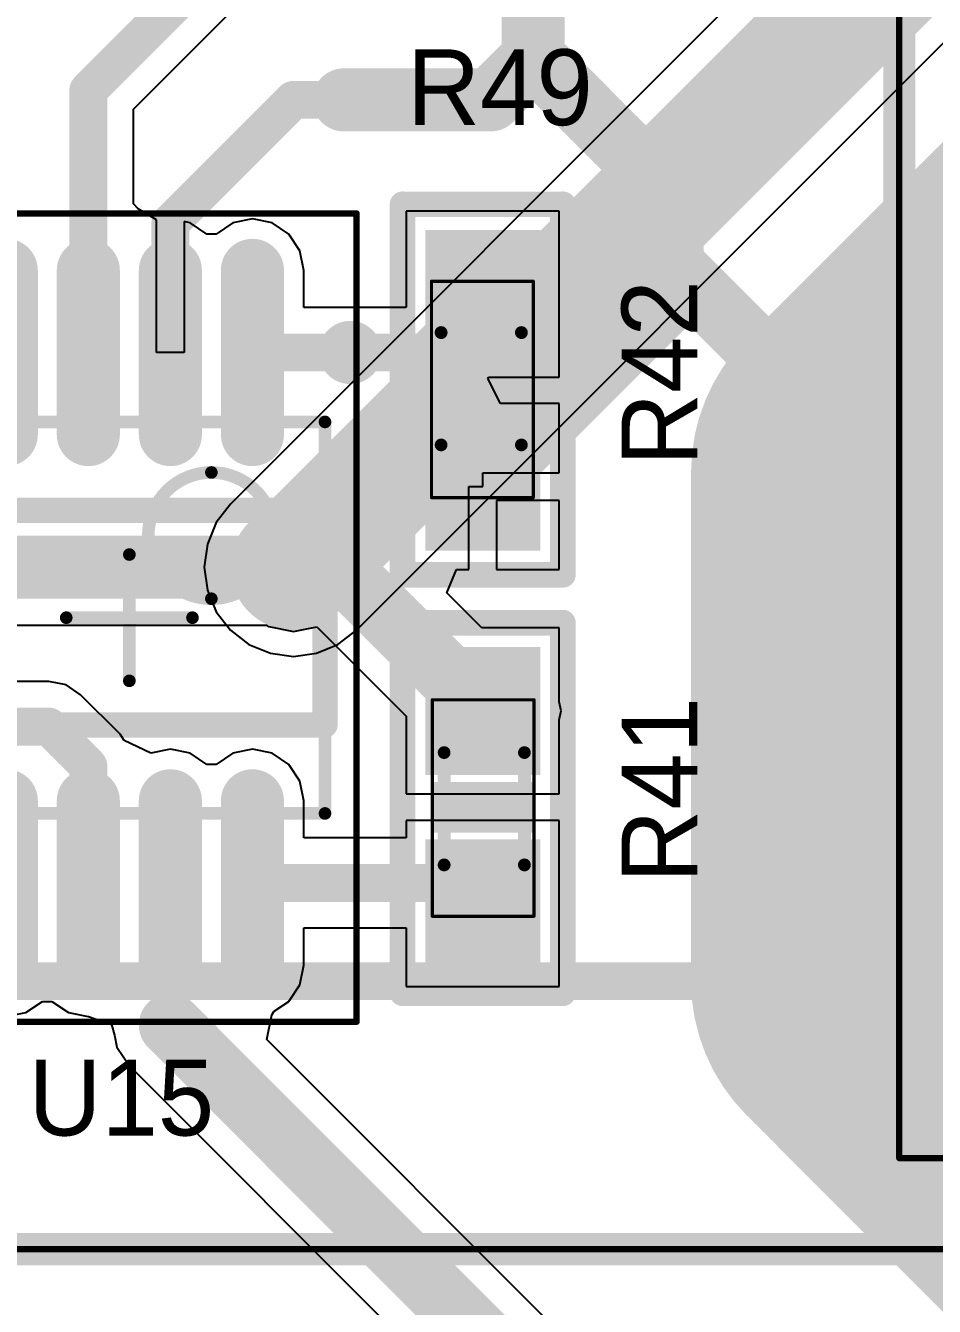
# Model space of a CAD drawing. Header units: millimetres. Extents: x 59 to 152, y 30 to 146.
# Drawn here: x 80.68 to 87.88, y 80.95 to 91.09 of the extents above; entities that cross this region are included whole.
import ezdxf

# ---------------------------------------------------------------- set-up
doc = ezdxf.new("R2010")
doc.units = ezdxf.units.MM
for name, color, linetype in [('BottomLayer', 5, 'Continuous'), ('BottomSolder', 6, 'Continuous'), ('Mechanical1', 6, 'Continuous'), ('Mechanical13', 56, 'Continuous'), ('Mechanical15', 56, 'Continuous'), ('Mechanical16', 56, 'Continuous'), ('Mechanical2', 216, 'Continuous'), ('Mechanical6', 56, 'Continuous'), ('MultiLayer', 9, 'Continuous'), ('TopLayer', 1, 'Continuous'), ('TopOverlay', 2, 'Continuous'), ('TopPaste', 8, 'Continuous'), ('TopSolder', 216, 'Continuous'), ('ViaHoleLayer', 16, 'Continuous')]:
    doc.layers.add(name, color=color, linetype=linetype)

# ---------------------------------------------------------------- blocks, each defined once
blk = doc.blocks.new('DCDC_1_1_237')
at = {"layer": 'Mechanical1', "const_width": 0.05}
blk.add_lwpolyline([(12.7, 12.7), (12.7, -12.7)], dxfattribs=at)
at = {"layer": 'Mechanical15', "const_width": 0.05}
blk.add_lwpolyline([(12.7, 12.7), (12.7, -12.7)], dxfattribs=at)
at = {"layer": 'Mechanical2', "const_width": 0.05}
blk.add_lwpolyline([(12.7, 12.7), (12.7, -12.7)], dxfattribs=at)
at = {"layer": 'TopOverlay', "const_width": 0.254}
blk.add_lwpolyline([(12.7, 12.7), (12.7, -12.7)], dxfattribs=at)
blk = doc.blocks.new('S______RTE24024_241')
at = {"layer": 'Mechanical1', "const_width": 0.05}
for points in [[(15.2, -6.25), (15.2, 6.25)], [(15.2, -6.25), (-15.2, -6.25)]]:
    blk.add_lwpolyline(points, dxfattribs=at)
at = {"layer": 'Mechanical1', "const_width": 0.025}
blk.add_lwpolyline([(15.188, -6.25, 1), (15.212, -6.25, 1)], format="xyb", close=True, dxfattribs=at)
blk.add_lwpolyline([(15.188, -6.25, 1), (15.212, -6.25, 1)], format="xyb", close=True, dxfattribs=at)
at = {"layer": 'Mechanical15', "const_width": 0.05}
for points in [[(15.2, -6.25), (15.2, 6.25)], [(15.2, -6.25), (-15.2, -6.25)]]:
    blk.add_lwpolyline(points, dxfattribs=at)
at = {"layer": 'Mechanical15', "const_width": 0.025}
blk.add_lwpolyline([(15.188, -6.25, 1), (15.212, -6.25, 1)], format="xyb", close=True, dxfattribs=at)
blk.add_lwpolyline([(15.188, -6.25, 1), (15.212, -6.25, 1)], format="xyb", close=True, dxfattribs=at)
at = {"layer": 'Mechanical2', "const_width": 0.05}
for points in [[(15.2, -6.25), (15.2, 6.25)], [(15.2, -6.25), (-15.2, -6.25)]]:
    blk.add_lwpolyline(points, dxfattribs=at)
at = {"layer": 'Mechanical2', "const_width": 0.025}
blk.add_lwpolyline([(15.188, -6.25, 1), (15.212, -6.25, 1)], format="xyb", close=True, dxfattribs=at)
blk.add_lwpolyline([(15.188, -6.25, 1), (15.212, -6.25, 1)], format="xyb", close=True, dxfattribs=at)
at = {"layer": 'TopOverlay', "const_width": 0.254}
for points in [[(15.2, -6.25), (15.2, 6.25)], [(15.2, -6.25), (-15.2, -6.25)]]:
    blk.add_lwpolyline(points, dxfattribs=at)
at = {"layer": 'TopOverlay', "const_width": 0.127}
blk.add_lwpolyline([(15.137, -6.25, 1), (15.264, -6.25, 1)], format="xyb", close=True, dxfattribs=at)
blk.add_lwpolyline([(15.137, -6.25, 1), (15.264, -6.25, 1)], format="xyb", close=True, dxfattribs=at)
blk = doc.blocks.new('R0603_292')
at = {"layer": 'Mechanical16'}
for points, const_width in [([(-0.85, -0.4), (-0.85, 0.406)], 0.0254), ([(0.864, 0.406), (-0.85, 0.406)], 0.0254), ([(0.864, -0.4), (0.864, 0.406)], 0.0254), ([(0.457, 0.33), (-0.432, 0.33)], 0.102), ([(0.457, -0.306), (-0.432, -0.306)], 0.102), ([(0.864, -0.4), (-0.85, -0.4)], 0.0254)]:
    blk.add_lwpolyline(points, dxfattribs=dict(at, const_width=const_width))
for points, const_width in [([(-0.856, 0.406, 1), (-0.844, 0.406, 1)], 0.0127), ([(-0.856, 0.406, 1), (-0.844, 0.406, 1)], 0.0127), ([(0.857, 0.406, 1), (0.87, 0.406, 1)], 0.0127), ([(0.857, 0.406, 1), (0.87, 0.406, 1)], 0.0127), ([(-0.457, 0.33, 1), (-0.407, 0.33, 1)], 0.0508), ([(0.432, 0.33, 1), (0.483, 0.33, 1)], 0.0508), ([(-0.457, -0.306, 1), (-0.407, -0.306, 1)], 0.0508), ([(0.432, -0.306, 1), (0.483, -0.306, 1)], 0.0508), ([(-0.856, -0.4, 1), (-0.844, -0.4, 1)], 0.0127), ([(-0.856, -0.4, 1), (-0.844, -0.4, 1)], 0.0127), ([(0.857, -0.4, 1), (0.87, -0.4, 1)], 0.0127), ([(0.857, -0.4, 1), (0.87, -0.4, 1)], 0.0127)]:
    blk.add_lwpolyline(points, format="xyb", close=True, dxfattribs=dict(at, const_width=const_width))
for points in [[(-0.838, -0.399), (-0.432, -0.399), (-0.838, 0.408), (-0.432, 0.408)], [(0.432, -0.399), (0.838, -0.399), (0.432, 0.408), (0.838, 0.408)]]:
    blk.add_solid(points, dxfattribs=at)
at = {"layer": 'Mechanical6'}
blk.add_solid([(-0.2, -0.4), (0.203, -0.4), (-0.2, 0.406), (0.203, 0.406)], dxfattribs=at)
at = {"layer": 'TopLayer'}
for points in [[(-1.219, -0.406), (-0.305, -0.406), (-1.219, 0.406), (-0.305, 0.406)], [(0.305, -0.406), (1.219, -0.406), (0.305, 0.406), (1.219, 0.406)]]:
    blk.add_solid(points, dxfattribs=at)
at = {"layer": 'TopOverlay', "const_width": 0.203}
for points in [[(-1.46, -0.635), (-1.46, 0.635)], [(1.473, 0.635), (-1.46, 0.635)], [(1.473, -0.635), (1.473, 0.635)], [(1.473, -0.635), (-1.46, -0.635)]]:
    blk.add_lwpolyline(points, dxfattribs=at)
at = {"layer": 'TopOverlay', "const_width": 0.102}
for points in [[(-1.511, 0.635, 1), (-1.41, 0.635, 1)], [(-1.511, 0.635, 1), (-1.41, 0.635, 1)], [(1.422, 0.635, 1), (1.524, 0.635, 1)], [(1.422, 0.635, 1), (1.524, 0.635, 1)], [(-1.511, -0.635, 1), (-1.41, -0.635, 1)], [(-1.511, -0.635, 1), (-1.41, -0.635, 1)], [(1.422, -0.635, 1), (1.524, -0.635, 1)], [(1.422, -0.635, 1), (1.524, -0.635, 1)]]:
    blk.add_lwpolyline(points, format="xyb", close=True, dxfattribs=at)
at = {"layer": 'TopPaste'}
for points in [[(-1.219, -0.406), (-0.305, -0.406), (-1.219, 0.406), (-0.305, 0.406)], [(0.305, -0.406), (1.219, -0.406), (0.305, 0.406), (1.219, 0.406)]]:
    blk.add_solid(points, dxfattribs=at)
at = {"layer": 'TopSolder'}
for points in [[(-1.269, -0.456), (-0.255, -0.456), (-1.269, 0.456), (-0.255, 0.456)], [(0.255, -0.456), (1.269, -0.456), (0.255, 0.456), (1.269, 0.456)]]:
    blk.add_solid(points, dxfattribs=at)
blk = doc.blocks.new('R0603_293')
at = {"layer": 'Mechanical16'}
for points, const_width in [([(-0.85, 0.406), (-0.85, -0.4)], 0.0254), ([(-0.85, 0.406), (0.864, 0.406)], 0.0254), ([(0.864, 0.406), (0.864, -0.4)], 0.0254), ([(-0.432, 0.33), (0.457, 0.33)], 0.102), ([(-0.432, -0.306), (0.457, -0.306)], 0.102), ([(-0.85, -0.4), (0.864, -0.4)], 0.0254)]:
    blk.add_lwpolyline(points, dxfattribs=dict(at, const_width=const_width))
for points, const_width in [([(-0.856, 0.406, 1), (-0.844, 0.406, 1)], 0.0127), ([(-0.856, 0.406, 1), (-0.844, 0.406, 1)], 0.0127), ([(0.857, 0.406, 1), (0.87, 0.406, 1)], 0.0127), ([(0.857, 0.406, 1), (0.87, 0.406, 1)], 0.0127), ([(-0.457, 0.33, 1), (-0.407, 0.33, 1)], 0.0508), ([(0.432, 0.33, 1), (0.483, 0.33, 1)], 0.0508), ([(-0.457, -0.306, 1), (-0.407, -0.306, 1)], 0.0508), ([(0.432, -0.306, 1), (0.483, -0.306, 1)], 0.0508), ([(-0.856, -0.4, 1), (-0.844, -0.4, 1)], 0.0127), ([(-0.856, -0.4, 1), (-0.844, -0.4, 1)], 0.0127), ([(0.857, -0.4, 1), (0.87, -0.4, 1)], 0.0127), ([(0.857, -0.4, 1), (0.87, -0.4, 1)], 0.0127)]:
    blk.add_lwpolyline(points, format="xyb", close=True, dxfattribs=dict(at, const_width=const_width))
for points in [[(-0.838, -0.4), (-0.432, -0.4), (-0.838, 0.406), (-0.432, 0.406)], [(0.432, -0.4), (0.838, -0.4), (0.432, 0.406), (0.838, 0.406)]]:
    blk.add_solid(points, dxfattribs=at)
at = {"layer": 'Mechanical6'}
blk.add_solid([(-0.2, -0.4), (0.203, -0.4), (-0.2, 0.406), (0.203, 0.406)], dxfattribs=at)
at = {"layer": 'TopLayer'}
for points in [[(-1.219, -0.406), (-0.305, -0.406), (-1.219, 0.406), (-0.305, 0.406)], [(0.305, -0.406), (1.219, -0.406), (0.305, 0.406), (1.219, 0.406)]]:
    blk.add_solid(points, dxfattribs=at)
at = {"layer": 'TopOverlay', "const_width": 0.203}
for points in [[(-1.46, 0.635), (-1.46, -0.635)], [(-1.46, 0.635), (1.473, 0.635)], [(1.473, 0.635), (1.473, -0.635)], [(-1.46, -0.635), (1.473, -0.635)]]:
    blk.add_lwpolyline(points, dxfattribs=at)
at = {"layer": 'TopOverlay', "const_width": 0.102}
for points in [[(-1.511, 0.635, 1), (-1.41, 0.635, 1)], [(-1.511, 0.635, 1), (-1.41, 0.635, 1)], [(1.422, 0.635, 1), (1.524, 0.635, 1)], [(1.422, 0.635, 1), (1.524, 0.635, 1)], [(-1.511, -0.635, 1), (-1.41, -0.635, 1)], [(-1.511, -0.635, 1), (-1.41, -0.635, 1)], [(1.422, -0.635, 1), (1.524, -0.635, 1)], [(1.422, -0.635, 1), (1.524, -0.635, 1)]]:
    blk.add_lwpolyline(points, format="xyb", close=True, dxfattribs=at)
at = {"layer": 'TopPaste'}
for points in [[(-1.219, -0.406), (-0.305, -0.406), (-1.219, 0.406), (-0.305, 0.406)], [(0.305, -0.406), (1.219, -0.406), (0.305, 0.406), (1.219, 0.406)]]:
    blk.add_solid(points, dxfattribs=at)
at = {"layer": 'TopSolder'}
for points in [[(-1.269, -0.456), (-0.255, -0.456), (-1.269, 0.456), (-0.255, 0.456)], [(0.255, -0.456), (1.269, -0.456), (0.255, 0.456), (1.269, 0.456)]]:
    blk.add_solid(points, dxfattribs=at)
blk = doc.blocks.new('MAXM_U8_1_N_316')
at = {"layer": 'Mechanical13', "const_width": 0.1}
for points in [[(-1.55, -1.55), (-1.55, 1.55)], [(1.55, 1.55), (-1.55, 1.55)], [(1.55, -1.55), (1.55, 1.55)], [(1.55, -1.55), (-1.55, -1.55)]]:
    blk.add_lwpolyline(points, dxfattribs=at)
at = {"layer": 'Mechanical13'}
for points, const_width in [([(-1.575, 1.55, 1), (-1.525, 1.55, 1)], 0.05), ([(-1.575, 1.55, 1), (-1.525, 1.55, 1)], 0.05), ([(1.525, 1.55, 1), (1.575, 1.55, 1)], 0.05), ([(1.525, 1.55, 1), (1.575, 1.55, 1)], 0.05), ([(-0.15, 0.65, 1), (-1.15, 0.65, 1)], 0.1), ([(-1.175, 0.65, 1), (-1.125, 0.65, 1)], 0.05), ([(-0.175, 0.65, 1), (-0.125, 0.65, 1)], 0.05), ([(-1.575, -1.55, 1), (-1.525, -1.55, 1)], 0.05), ([(-1.575, -1.55, 1), (-1.525, -1.55, 1)], 0.05), ([(1.525, -1.55, 1), (1.575, -1.55, 1)], 0.05), ([(1.525, -1.55, 1), (1.575, -1.55, 1)], 0.05)]:
    blk.add_lwpolyline(points, format="xyb", close=True, dxfattribs=dict(at, const_width=const_width))
at = {"layer": 'Mechanical15'}
for points, const_width in [([(-3.2, -1.8), (-3.2, 1.8)], 0.05), ([(3.2, 1.8), (-3.2, 1.8)], 0.05), ([(3.2, -1.8), (3.2, 1.8)], 0.05), ([(0, -0.5), (0, 0.5)], 0.1), ([(0.5, 0), (-0.5, 0)], 0.1), ([(3.2, -1.8), (-3.2, -1.8)], 0.05)]:
    blk.add_lwpolyline(points, dxfattribs=dict(at, const_width=const_width))
for points, const_width in [([(-3.213, 1.8, 1), (-3.188, 1.8, 1)], 0.025), ([(-3.213, 1.8, 1), (-3.188, 1.8, 1)], 0.025), ([(3.187, 1.8, 1), (3.212, 1.8, 1)], 0.025), ([(3.187, 1.8, 1), (3.212, 1.8, 1)], 0.025), ([(-0.025, 0.5, 1), (0.025, 0.5, 1)], 0.05), ([(-0.525, 0, 1), (-0.475, 0, 1)], 0.05), ([(0.475, 0, 1), (0.525, 0, 1)], 0.05), ([(-0.025, -0.5, 1), (0.025, -0.5, 1)], 0.05), ([(-3.213, -1.8, 1), (-3.188, -1.8, 1)], 0.025), ([(-3.213, -1.8, 1), (-3.188, -1.8, 1)], 0.025), ([(3.187, -1.8, 1), (3.212, -1.8, 1)], 0.025), ([(3.187, -1.8, 1), (3.212, -1.8, 1)], 0.025)]:
    blk.add_lwpolyline(points, format="xyb", close=True, dxfattribs=dict(at, const_width=const_width))
at = {"layer": 'TopLayer', "const_width": 0.4}
for points in [[(-2.75, 0.975), (-1.45, 0.975)], [(1.45, 0.975), (2.75, 0.975)], [(-2.75, 0.325), (-1.45, 0.325)], [(1.45, 0.325), (2.75, 0.325)], [(-2.75, -0.325), (-1.45, -0.325)], [(1.45, -0.325), (2.75, -0.325)], [(-2.75, -0.975), (-1.45, -0.975)], [(1.45, -0.975), (2.75, -0.975)]]:
    blk.add_lwpolyline(points, dxfattribs=at)
at = {"layer": 'TopLayer', "const_width": 0.2}
for points in [[(-2.85, 0.975, 1), (-2.65, 0.975, 1)], [(-1.55, 0.975, 1), (-1.35, 0.975, 1)], [(1.35, 0.975, 1), (1.55, 0.975, 1)], [(2.65, 0.975, 1), (2.85, 0.975, 1)], [(-2.85, 0.325, 1), (-2.65, 0.325, 1)], [(-1.55, 0.325, 1), (-1.35, 0.325, 1)], [(1.35, 0.325, 1), (1.55, 0.325, 1)], [(2.65, 0.325, 1), (2.85, 0.325, 1)], [(-2.85, -0.325, 1), (-2.65, -0.325, 1)], [(-1.55, -0.325, 1), (-1.35, -0.325, 1)], [(1.35, -0.325, 1), (1.55, -0.325, 1)], [(2.65, -0.325, 1), (2.85, -0.325, 1)], [(-2.85, -0.975, 1), (-2.65, -0.975, 1)], [(-1.55, -0.975, 1), (-1.35, -0.975, 1)], [(1.35, -0.975, 1), (1.55, -0.975, 1)], [(2.65, -0.975, 1), (2.85, -0.975, 1)]]:
    blk.add_lwpolyline(points, format="xyb", close=True, dxfattribs=at)
at = {"layer": 'TopOverlay'}
for points, const_width in [([(-1.975, 1.75, 1), (-2.225, 1.75, 1)], 0.25), ([(-2.288, 1.75, 1), (-2.163, 1.75, 1)], 0.125), ([(-2.037, 1.75, 1), (-1.913, 1.75, 1)], 0.125), ([(-0.9, 1.55, 1), (-0.8, 1.55, 1)], 0.1), ([(-0.9, 1.55, 1), (-0.8, 1.55, 1)], 0.1), ([(0.8, 1.55, 1), (0.9, 1.55, 1)], 0.1), ([(0.8, 1.55, 1), (0.9, 1.55, 1)], 0.1), ([(-0.9, -1.55, 1), (-0.8, -1.55, 1)], 0.1), ([(-0.9, -1.55, 1), (-0.8, -1.55, 1)], 0.1), ([(0.8, -1.55, 1), (0.9, -1.55, 1)], 0.1), ([(0.8, -1.55, 1), (0.9, -1.55, 1)], 0.1)]:
    blk.add_lwpolyline(points, format="xyb", close=True, dxfattribs=dict(at, const_width=const_width))
at = {"layer": 'TopOverlay', "const_width": 0.2}
for points in [[(-0.85, -1.55), (-0.85, 1.55)], [(0.85, 1.55), (-0.85, 1.55)], [(0.85, -1.55), (0.85, 1.55)], [(0.85, -1.55), (-0.85, -1.55)]]:
    blk.add_lwpolyline(points, dxfattribs=at)
at = {"layer": 'TopPaste', "const_width": 0.4}
for points in [[(-2.75, 0.975), (-1.45, 0.975)], [(1.45, 0.975), (2.75, 0.975)], [(-2.75, 0.325), (-1.45, 0.325)], [(1.45, 0.325), (2.75, 0.325)], [(-2.75, -0.325), (-1.45, -0.325)], [(1.45, -0.325), (2.75, -0.325)], [(-2.75, -0.975), (-1.45, -0.975)], [(1.45, -0.975), (2.75, -0.975)]]:
    blk.add_lwpolyline(points, dxfattribs=at)
at = {"layer": 'TopPaste', "const_width": 0.2}
for points in [[(-2.85, 0.975, 1), (-2.65, 0.975, 1)], [(-1.55, 0.975, 1), (-1.35, 0.975, 1)], [(1.35, 0.975, 1), (1.55, 0.975, 1)], [(2.65, 0.975, 1), (2.85, 0.975, 1)], [(-2.85, 0.325, 1), (-2.65, 0.325, 1)], [(-1.55, 0.325, 1), (-1.35, 0.325, 1)], [(1.35, 0.325, 1), (1.55, 0.325, 1)], [(2.65, 0.325, 1), (2.85, 0.325, 1)], [(-2.85, -0.325, 1), (-2.65, -0.325, 1)], [(-1.55, -0.325, 1), (-1.35, -0.325, 1)], [(1.35, -0.325, 1), (1.55, -0.325, 1)], [(2.65, -0.325, 1), (2.85, -0.325, 1)], [(-2.85, -0.975, 1), (-2.65, -0.975, 1)], [(-1.55, -0.975, 1), (-1.35, -0.975, 1)], [(1.35, -0.975, 1), (1.55, -0.975, 1)], [(2.65, -0.975, 1), (2.85, -0.975, 1)]]:
    blk.add_lwpolyline(points, format="xyb", close=True, dxfattribs=at)
at = {"layer": 'TopSolder', "const_width": 0.5}
for points in [[(-2.75, 0.975), (-1.45, 0.975)], [(1.45, 0.975), (2.75, 0.975)], [(-2.75, 0.325), (-1.45, 0.325)], [(1.45, 0.325), (2.75, 0.325)], [(-2.75, -0.325), (-1.45, -0.325)], [(1.45, -0.325), (2.75, -0.325)], [(-2.75, -0.975), (-1.45, -0.975)], [(1.45, -0.975), (2.75, -0.975)]]:
    blk.add_lwpolyline(points, dxfattribs=at)
at = {"layer": 'TopSolder', "const_width": 0.25}
for points in [[(-2.875, 0.975, 1), (-2.625, 0.975, 1)], [(-1.575, 0.975, 1), (-1.325, 0.975, 1)], [(1.325, 0.975, 1), (1.575, 0.975, 1)], [(2.625, 0.975, 1), (2.875, 0.975, 1)], [(-2.875, 0.325, 1), (-2.625, 0.325, 1)], [(-1.575, 0.325, 1), (-1.325, 0.325, 1)], [(1.325, 0.325, 1), (1.575, 0.325, 1)], [(2.625, 0.325, 1), (2.875, 0.325, 1)], [(-2.875, -0.325, 1), (-2.625, -0.325, 1)], [(-1.575, -0.325, 1), (-1.325, -0.325, 1)], [(1.325, -0.325, 1), (1.575, -0.325, 1)], [(2.625, -0.325, 1), (2.875, -0.325, 1)], [(-2.875, -0.975, 1), (-2.625, -0.975, 1)], [(-1.575, -0.975, 1), (-1.325, -0.975, 1)], [(1.325, -0.975, 1), (1.575, -0.975, 1)], [(2.625, -0.975, 1), (2.875, -0.975, 1)]]:
    blk.add_lwpolyline(points, format="xyb", close=True, dxfattribs=at)

msp = doc.modelspace()

# ---------------------------------------------------------------- linework, layer by layer
at = {"layer": 'BottomLayer'}
for p, q in [((88.001, 92.999), (82.301, 87.299)), ((83.299, 86.301), (88.792, 91.794)), ((82.301, 87.299), (82.189, 87.153)), ((82.189, 87.153), (82.118, 86.983)), ((82.118, 86.983), (82.094, 86.8)), ((82.094, 86.8), (82.118, 86.617)), ((82.118, 86.617), (82.189, 86.447)), ((82.189, 86.447), (82.301, 86.301)), ((82.301, 86.301), (82.447, 86.189)), ((83.153, 86.189), (83.299, 86.301)), ((82.447, 86.189), (82.617, 86.118)), ((82.617, 86.118), (82.8, 86.094)), ((82.8, 86.094), (82.983, 86.118)), ((82.983, 86.118), (83.153, 86.189))]:
    msp.add_line(p, q, dxfattribs=at)
for points, const_width in [([(82.8, 86.8), (88.5, 92.5)], 1), ([(87.45, 87.55), (89.6, 89.7)], 3), ([(87.45, 83.522), (87.45, 87.55)], 3), ([(87.45, 83.522), (90.5, 80.472)], 3), ([(76.478, 83.522), (87.45, 83.522)], 0.3)]:
    msp.add_lwpolyline(points, dxfattribs=dict(at, const_width=const_width))
for points, const_width in [([(86.7, 87.55, 1), (88.2, 87.55, 1)], 1.5), ([(86.7, 87.55, 1), (88.2, 87.55, 1)], 1.5), ([(82.55, 86.8, 1), (83.05, 86.8, 1)], 0.5), ([(82.65, 86.8, 1), (82.95, 86.8, 1)], 0.3), ([(86.7, 83.522, 1), (88.2, 83.522, 1)], 1.5), ([(86.7, 83.522, 1), (88.2, 83.522, 1)], 1.5), ([(87.375, 83.522, 1), (87.525, 83.522, 1)], 0.15)]:
    msp.add_lwpolyline(points, format="xyb", close=True, dxfattribs=dict(at, const_width=const_width))
at = {"layer": 'BottomSolder', "const_width": 0.35}
msp.add_lwpolyline([(82.625, 86.8, 1), (82.975, 86.8, 1)], format="xyb", close=True, dxfattribs=at)
at = {"layer": 'MultiLayer', "const_width": 0.3}
msp.add_lwpolyline([(82.65, 86.8, 1), (82.95, 86.8, 1)], format="xyb", close=True, dxfattribs=at)
at = {"layer": 'TopLayer'}
for p, q in [((81.532, 90.427), (82.648, 91.543)), ((81.532, 89.676), (81.532, 90.427)), ((81.569, 89.636), (81.532, 89.676)), ((81.715, 89.549), (81.569, 89.636)), ((81.715, 88.5), (81.715, 89.549)), ((82.475, 89.558), (82.319, 89.527)), ((82.631, 89.527), (82.475, 89.558)), ((84.906, 89.619), (83.694, 89.619)), ((83.694, 89.619), (83.694, 88.86)), ((84.906, 88.305), (84.906, 89.619)), ((81.981, 89.527), (81.935, 89.536)), ((81.935, 89.536), (81.935, 88.5)), ((82.113, 89.438), (81.981, 89.527)), ((82.319, 89.527), (82.187, 89.438)), ((82.763, 89.438), (82.631, 89.527)), ((82.187, 89.438), (82.113, 89.438)), ((82.852, 89.306), (82.763, 89.438)), ((82.883, 89.15), (82.852, 89.306)), ((82.883, 88.857), (82.883, 89.15)), ((83.69, 88.857), (82.883, 88.857)), ((83.694, 88.86), (83.69, 88.857)), ((81.935, 88.5), (81.715, 88.5)), ((84.339, 88.295), (84.346, 88.305)), ((84.44, 88.095), (84.339, 88.295)), ((84.346, 88.305), (84.906, 88.305)), ((84.906, 88.095), (84.44, 88.095)), ((84.906, 87.548), (84.906, 88.095)), ((84.3, 87.438), (84.3, 87.548)), ((84.3, 87.548), (84.906, 87.548)), ((84.19, 86.781), (84.19, 87.438)), ((84.19, 87.438), (84.3, 87.438)), ((84.906, 87.328), (84.41, 87.328)), ((84.41, 87.328), (84.41, 86.781)), ((84.906, 86.781), (84.906, 87.328)), ((84.015, 86.596), (84.091, 86.781)), ((84.091, 86.781), (84.19, 86.781)), ((84.41, 86.781), (84.906, 86.781)), ((84.292, 86.319), (84.015, 86.596)), ((80.3, 86.341), (82.587, 86.341)), ((82.587, 86.341), (82.605, 86.329)), ((82.605, 86.329), (82.8, 86.29)), ((82.8, 86.29), (82.986, 86.327)), ((82.986, 86.327), (83.694, 85.62)), ((84.906, 86.319), (84.292, 86.319)), ((84.906, 85.734), (84.906, 86.319)), ((80.862, 85.895), (79.445, 85.895)), ((80.999, 85.868), (80.862, 85.895)), ((81.114, 85.79), (80.999, 85.868)), ((81.427, 85.477), (81.114, 85.79)), ((84.921, 85.662), (84.906, 85.734)), ((83.694, 85.62), (83.694, 85.005)), ((84.906, 85.59), (84.921, 85.662)), ((84.906, 85.005), (84.906, 85.59)), ((81.46, 85.428), (81.427, 85.477)), ((81.669, 85.327), (81.46, 85.428)), ((81.825, 85.358), (81.669, 85.327)), ((81.981, 85.327), (81.825, 85.358)), ((82.113, 85.238), (81.981, 85.327)), ((82.319, 85.327), (82.187, 85.238)), ((82.475, 85.358), (82.319, 85.327)), ((82.631, 85.327), (82.475, 85.358)), ((82.763, 85.238), (82.631, 85.327)), ((82.187, 85.238), (82.113, 85.238)), ((82.852, 85.106), (82.763, 85.238)), ((82.883, 84.95), (82.852, 85.106)), ((83.694, 85.005), (84.906, 85.005)), ((82.883, 84.657), (82.883, 84.95)), ((84.906, 84.795), (83.694, 84.795)), ((83.694, 84.795), (83.694, 84.657)), ((84.906, 83.481), (84.906, 84.795)), ((83.694, 84.657), (82.883, 84.657)), ((82.883, 83.65), (82.883, 83.943)), ((82.883, 83.943), (83.694, 83.943)), ((83.694, 83.943), (83.694, 83.481)), ((82.852, 83.494), (82.883, 83.65)), ((82.763, 83.362), (82.852, 83.494)), ((83.694, 83.481), (84.906, 83.481)), ((80.681, 83.273), (80.813, 83.362)), ((80.813, 83.362), (80.887, 83.362)), ((80.887, 83.362), (81.019, 83.273)), ((82.648, 83.284), (82.763, 83.362)), ((80.525, 83.242), (80.681, 83.273)), ((81.019, 83.273), (81.175, 83.242)), ((82.628, 83.256), (82.648, 83.284)), ((81.175, 83.242), (81.176, 83.242)), ((81.176, 83.242), (81.358, 83.178)), ((81.358, 83.178), (81.382, 83.095)), ((82.588, 83.061), (82.628, 83.256)), ((81.382, 83.095), (81.401, 82.999)), ((85.799, 79.85), (82.588, 83.061)), ((81.401, 82.999), (81.501, 82.851)), ((81.501, 82.851), (85.714, 78.637))]:
    msp.add_line(p, q, dxfattribs=at)
for points, const_width in [([(84.7, 91.338), (85.262, 91.9)], 0.5), ([(81.175, 90.575), (82.5, 91.9)], 0.3), ([(84.7, 90.838), (84.7, 91.338)], 0.5), ([(84.362, 90.5), (84.7, 90.838)], 0.5), ([(84.7, 90.838), (85.8, 89.738)], 0.5), ([(81.175, 88.5), (81.175, 90.575)], 0.3), ([(83.2, 90.5), (84.362, 90.5)], 0.5), ([(81.825, 89.525), (82.8, 90.5)], 0.3), ([(82.8, 90.5), (83.2, 90.5)], 0.3), ([(85.8, 89.2), (85.8, 89.738)], 0.5), ([(81.825, 88.5), (81.825, 89.525)], 0.3), ([(85.8, 88.938), (85.8, 89.2)], 0.5), ([(85.8, 89.2), (89.9, 85.1)], 0.5), ([(84.3, 87.438), (85.8, 88.938)], 0.5), ([(83.838, 88.5), (84.3, 88.962)], 0.3), ([(82.475, 88.5), (83.838, 88.5)], 0.3), ([(80.3, 86.8), (83.162, 86.8)], 0.5), ([(83.162, 86.8), (84.3, 85.662)], 0.5), ([(84.3, 85.662), (84.462, 85.662)], 0.5), ([(78.838, 85.538), (80.862, 85.538)], 0.3), ([(80.862, 85.538), (81.175, 85.225)], 0.3), ([(81.175, 84.3), (81.175, 85.225)], 0.3), ([(81.825, 83.175), (81.825, 84.3)], 0.3), ([(82.475, 84.3), (84.138, 84.3)], 0.3), ([(84.138, 84.3), (84.3, 84.138)], 0.3), ([(81.825, 83.175), (86.14, 78.86)], 0.5)]:
    msp.add_lwpolyline(points, dxfattribs=dict(at, const_width=const_width))
for points, const_width in [([(84.575, 90.838, 1), (84.825, 90.838, 1)], 0.25), ([(84.575, 90.838, 1), (84.825, 90.838, 1)], 0.25), ([(84.575, 90.838, 1), (84.825, 90.838, 1)], 0.25), ([(81.1, 90.575, 1), (81.25, 90.575, 1)], 0.15), ([(81.1, 90.575, 1), (81.25, 90.575, 1)], 0.15), ([(83.075, 90.5, 1), (83.325, 90.5, 1)], 0.25), ([(84.237, 90.5, 1), (84.487, 90.5, 1)], 0.25), ([(84.237, 90.5, 1), (84.487, 90.5, 1)], 0.25), ([(82.725, 90.5, 1), (82.875, 90.5, 1)], 0.15), ([(82.725, 90.5, 1), (82.875, 90.5, 1)], 0.15), ([(83.125, 90.5, 1), (83.275, 90.5, 1)], 0.15), ([(85.675, 89.738, 1), (85.925, 89.738, 1)], 0.25), ([(85.675, 89.738, 1), (85.925, 89.738, 1)], 0.25), ([(81.75, 89.525, 1), (81.9, 89.525, 1)], 0.15), ([(81.75, 89.525, 1), (81.9, 89.525, 1)], 0.15), ([(85.675, 89.2, 1), (85.925, 89.2, 1)], 0.25), ([(85.675, 89.2, 1), (85.925, 89.2, 1)], 0.25), ([(85.675, 89.2, 1), (85.925, 89.2, 1)], 0.25), ([(85.675, 88.938, 1), (85.925, 88.938, 1)], 0.25), ([(85.675, 88.938, 1), (85.925, 88.938, 1)], 0.25), ([(84.225, 88.962, 1), (84.375, 88.962, 1)], 0.15), ([(81.1, 88.5, 1), (81.25, 88.5, 1)], 0.15), ([(81.75, 88.5, 1), (81.9, 88.5, 1)], 0.15), ([(82.4, 88.5, 1), (82.55, 88.5, 1)], 0.15), ([(83.763, 88.5, 1), (83.913, 88.5, 1)], 0.15), ([(83.763, 88.5, 1), (83.913, 88.5, 1)], 0.15), ([(84.175, 87.438, 1), (84.425, 87.438, 1)], 0.25), ([(82.65, 86.8, 1), (82.95, 86.8, 1)], 0.3), ([(83.037, 86.8, 1), (83.287, 86.8, 1)], 0.25), ([(83.037, 86.8, 1), (83.287, 86.8, 1)], 0.25), ([(84.175, 85.662, 1), (84.425, 85.662, 1)], 0.25), ([(84.175, 85.662, 1), (84.425, 85.662, 1)], 0.25), ([(84.337, 85.662, 1), (84.587, 85.662, 1)], 0.25), ([(80.787, 85.538, 1), (80.937, 85.538, 1)], 0.15), ([(80.787, 85.538, 1), (80.937, 85.538, 1)], 0.15), ([(81.1, 85.225, 1), (81.25, 85.225, 1)], 0.15), ([(81.1, 85.225, 1), (81.25, 85.225, 1)], 0.15), ([(81.1, 84.3, 1), (81.25, 84.3, 1)], 0.15), ([(81.75, 84.3, 1), (81.9, 84.3, 1)], 0.15), ([(82.4, 84.3, 1), (82.55, 84.3, 1)], 0.15), ([(84.063, 84.3, 1), (84.213, 84.3, 1)], 0.15), ([(84.063, 84.3, 1), (84.213, 84.3, 1)], 0.15), ([(84.225, 84.138, 1), (84.375, 84.138, 1)], 0.15), ([(81.7, 83.175, 1), (81.95, 83.175, 1)], 0.25), ([(81.75, 83.175, 1), (81.9, 83.175, 1)], 0.15)]:
    msp.add_lwpolyline(points, format="xyb", close=True, dxfattribs=dict(at, const_width=const_width))
at = {"layer": 'TopSolder', "const_width": 0.35}
msp.add_lwpolyline([(82.625, 86.8, 1), (82.975, 86.8, 1)], format="xyb", close=True, dxfattribs=at)
at = {"layer": 'ViaHoleLayer', "const_width": 0.15}
msp.add_lwpolyline([(82.725, 86.8, 1), (82.875, 86.8, 1)], format="xyb", close=True, dxfattribs=at)

# ---------------------------------------------------------------- block references
for name, p, rotation in [('S______RTE24024_241', (93.85, 97.32), 270), ('R0603_293', (84.3, 88.2), 90), ('MAXM_U8_1_N_316', (81.5, 86.4), 270), ('R0603_292', (84.3, 84.9), 270), ('DCDC_1_1_237', (87.3, 68.7), 90)]:
    msp.add_blockref(name, p, dxfattribs=dict(rotation=rotation))

# ---------------------------------------------------------------- texts
at = {"layer": 'TopOverlay'}
for s, p in [('R49', (83.7, 90.3)), ('U15', (80.7, 82.3))]:
    msp.add_text(s, height=0.6, dxfattribs=at).set_placement(p)
for s, p in [('R42', (86, 87.6)), ('R41', (86, 84.3))]:
    msp.add_text(s, height=0.6, rotation=90, dxfattribs=at).set_placement(p)

doc.saveas('drawing.dxf')
